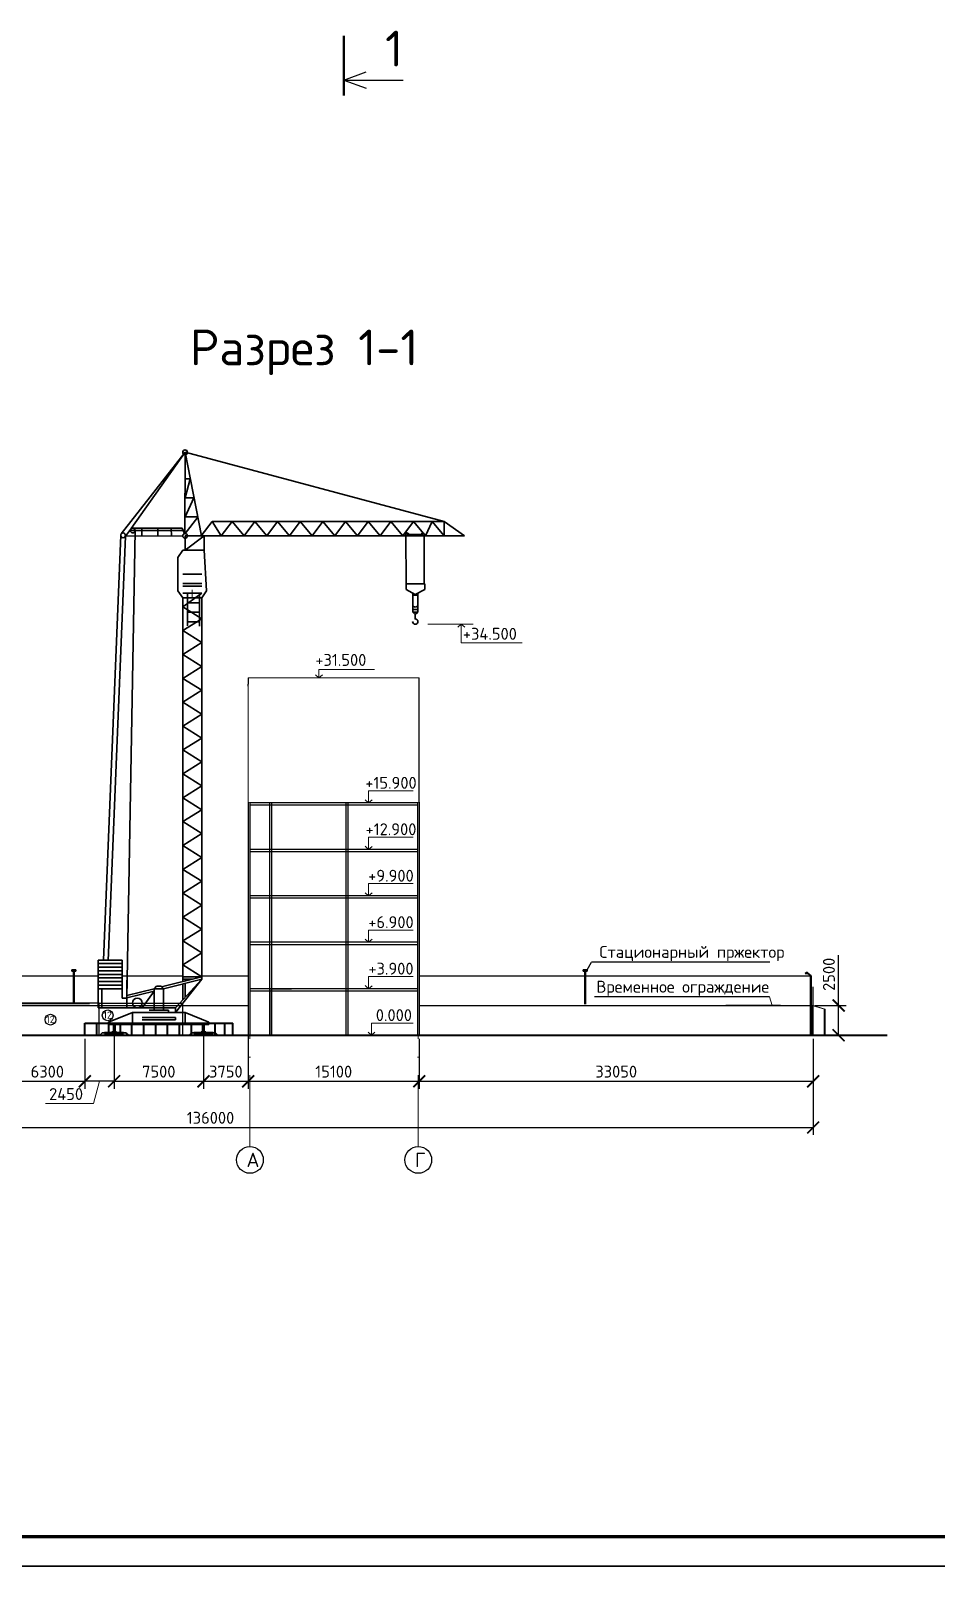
# Model space of a CAD drawing. Header units: millimetres. Extents: x -782 to 10910, y 3841 to 13237.
# Drawn here: x 2999.7 to 3151.7, y 12294 to 12551.8 of the extents above; entities that cross this region are included whole.
import ezdxf

# ---------------------------------------------------------------- set-up
doc = ezdxf.new("R2010")
doc.units = ezdxf.units.MM
doc.linetypes.add('ACAD_ISO10W100', pattern=[18, 12, -3, 0, -3])
doc.layers.add('1', color=7, linetype='Continuous')
doc.layers.add('Оbводка', color=1, linetype='Continuous', lineweight=90)
doc.layers.add('Узлы', color=4, linetype='Continuous', lineweight=30)
doc.styles.add('2.5', font='isocpeur.ttf', dxfattribs={"height": 2})
doc.styles.add('Isocpeur', font='isocpeur.ttf')
doc.dimstyles.new('М500 стройгенп', dxfattribs={"dimtxt": 2, "dimasz": 2, "dimexe": 1.25, "dimexo": 0.625, "dimtad": 1, "dimlfac": 500, "dimtxsty": '2.5', "dimblk": 'ARCHTICK', "dimcen": 2.5, "dimadec": 0, "dimazin": 0, "dimtfac": 1, "dimtmove": 0, "dimatfit": 3, "dimfxl": 1, "dimarcsym": 0})

# ---------------------------------------------------------------- blocks, each defined once
blk = doc.blocks.new('_ArchTick')
at = {"color": 0, "linetype": 'ByBlock', "const_width": 0.15}
blk.add_lwpolyline([(-0.5, -0.5), (0.5, 0.5)], dxfattribs=at)
blk = doc.blocks.new('*D933')
at = {"color": 0, "lineweight": -2, "transparency": 16777216}
for p, q in [((2996.2, 12382.53), (2996.2, 12374.17)), ((3008.8, 12382.53), (3008.8, 12374.17)), ((2996.2, 12375.42), (3008.8, 12375.42))]:
    blk.add_line(p, q, dxfattribs=at)
at = {"layer": 'Defpoints', "color": 0, "lineweight": -3, "transparency": 16777216}
for p in [(2996.2, 12383.15), (3008.8, 12383.15), (3008.8, 12375.42)]:
    blk.add_point(p, dxfattribs=at)
at = {"color": 0, "lineweight": -2, "transparency": 16777216, "xscale": 2, "yscale": 2, "zscale": 2, "rotation": 180}
blk.add_blockref('_ArchTick', (2996.2, 12375.42), dxfattribs=at)
at = {"color": 0, "lineweight": -2, "transparency": 16777216, "xscale": 2, "yscale": 2, "zscale": 2}
blk.add_blockref('_ArchTick', (3008.8, 12375.42), dxfattribs=at)
at = {"color": 0, "lineweight": 20, "transparency": 16777216, "insert": (3002.5, 12377.04), "char_height": 2, "attachment_point": 5, "style": '2.5'}
blk.add_mtext('6300', dxfattribs=at)
blk = doc.blocks.new('*D934')
at = {"color": 0, "lineweight": -2, "transparency": 16777216}
for p, q in [((3008.8, 12382.53), (3008.8, 12374.17)), ((3013.7, 12383.09), (3013.7, 12374.17)), ((3013.7, 12375.42), (3008.8, 12375.42))]:
    blk.add_line(p, q, dxfattribs=at)
at = {"layer": 'Defpoints', "color": 0, "lineweight": -3, "transparency": 16777216}
for p in [(3008.8, 12383.15), (3013.7, 12383.71), (3008.8, 12375.42)]:
    blk.add_point(p, dxfattribs=at)
at = {"color": 0, "lineweight": -2, "transparency": 16777216, "xscale": 2, "yscale": 2, "zscale": 2, "rotation": 180}
blk.add_blockref('_ArchTick', (3008.8, 12375.42), dxfattribs=at)
at = {"color": 0, "lineweight": -2, "transparency": 16777216, "xscale": 2, "yscale": 2, "zscale": 2}
blk.add_blockref('_ArchTick', (3013.7, 12375.42), dxfattribs=at)
at = {"color": 0, "lineweight": 20, "transparency": 16777216, "insert": (3005.65, 12373.28), "char_height": 2, "attachment_point": 5, "style": '2.5'}
blk.add_mtext('2450', dxfattribs=at)
blk = doc.blocks.new('*D935')
at = {"color": 0, "lineweight": -2, "transparency": 16777216}
for p, q in [((3013.7, 12383.09), (3013.7, 12374.17)), ((3028.7, 12383.09), (3028.7, 12374.17)), ((3013.7, 12375.42), (3028.7, 12375.42))]:
    blk.add_line(p, q, dxfattribs=at)
at = {"layer": 'Defpoints', "color": 0, "lineweight": -3, "transparency": 16777216}
for p in [(3013.7, 12383.71), (3028.7, 12383.71), (3028.7, 12375.42)]:
    blk.add_point(p, dxfattribs=at)
at = {"color": 0, "lineweight": -2, "transparency": 16777216, "xscale": 2, "yscale": 2, "zscale": 2, "rotation": 180}
blk.add_blockref('_ArchTick', (3013.7, 12375.42), dxfattribs=at)
at = {"color": 0, "lineweight": -2, "transparency": 16777216, "xscale": 2, "yscale": 2, "zscale": 2}
blk.add_blockref('_ArchTick', (3028.7, 12375.42), dxfattribs=at)
at = {"color": 0, "lineweight": 20, "transparency": 16777216, "insert": (3021.2, 12377.04), "char_height": 2, "attachment_point": 5, "style": '2.5'}
blk.add_mtext('7500', dxfattribs=at)
blk = doc.blocks.new('*D889')
at = {"color": 0, "lineweight": -2, "transparency": 16777216}
for p, q in [((3028.7, 12383.09), (3028.7, 12374.17)), ((3036.2, 12383.09), (3036.2, 12374.17)), ((3028.7, 12375.42), (3036.2, 12375.42))]:
    blk.add_line(p, q, dxfattribs=at)
at = {"layer": 'Defpoints', "color": 0, "lineweight": -3, "transparency": 16777216}
for p in [(3028.7, 12383.71), (3036.2, 12383.71), (3036.2, 12375.42)]:
    blk.add_point(p, dxfattribs=at)
at = {"color": 0, "lineweight": -2, "transparency": 16777216, "xscale": 2, "yscale": 2, "zscale": 2, "rotation": 180}
blk.add_blockref('_ArchTick', (3028.7, 12375.42), dxfattribs=at)
at = {"color": 0, "lineweight": -2, "transparency": 16777216, "xscale": 2, "yscale": 2, "zscale": 2}
blk.add_blockref('_ArchTick', (3036.2, 12375.42), dxfattribs=at)
at = {"color": 0, "lineweight": 20, "transparency": 16777216, "insert": (3032.45, 12377.04), "char_height": 2, "attachment_point": 5, "style": '2.5'}
blk.add_mtext('3750', dxfattribs=at)
blk = doc.blocks.new('*D890')
at = {"color": 0, "lineweight": -2, "transparency": 16777216}
for p, q in [((3036.2, 12382.53), (3036.2, 12374.17)), ((3064.9, 12382.53), (3064.9, 12374.17)), ((3036.2, 12375.42), (3064.9, 12375.42))]:
    blk.add_line(p, q, dxfattribs=at)
at = {"layer": 'Defpoints', "color": 0, "lineweight": -3, "transparency": 16777216}
for p in [(3036.2, 12383.15), (3064.9, 12383.15), (3064.9, 12375.42)]:
    blk.add_point(p, dxfattribs=at)
at = {"color": 0, "lineweight": -2, "transparency": 16777216, "xscale": 2, "yscale": 2, "zscale": 2, "rotation": 180}
blk.add_blockref('_ArchTick', (3036.2, 12375.42), dxfattribs=at)
at = {"color": 0, "lineweight": -2, "transparency": 16777216, "xscale": 2, "yscale": 2, "zscale": 2}
blk.add_blockref('_ArchTick', (3064.9, 12375.42), dxfattribs=at)
at = {"color": 0, "lineweight": 20, "transparency": 16777216, "insert": (3050.55, 12377.04), "char_height": 2, "attachment_point": 5, "style": '2.5'}
blk.add_mtext('15100', dxfattribs=at)
blk = doc.blocks.new('*D891')
at = {"color": 0, "lineweight": -2, "transparency": 16777216}
for p, q in [((2937.48, 12382.53), (2937.48, 12366.42)), ((3131, 12382.53), (3131, 12366.42)), ((2937.48, 12367.67), (3131, 12367.67))]:
    blk.add_line(p, q, dxfattribs=at)
at = {"layer": 'Defpoints', "color": 0, "lineweight": -3, "transparency": 16777216}
for p in [(2937.48, 12383.15), (3131, 12383.15), (3131, 12367.67)]:
    blk.add_point(p, dxfattribs=at)
at = {"color": 0, "lineweight": -2, "transparency": 16777216, "xscale": 2, "yscale": 2, "zscale": 2, "rotation": 180}
blk.add_blockref('_ArchTick', (2937.48, 12367.67), dxfattribs=at)
at = {"color": 0, "lineweight": -2, "transparency": 16777216, "xscale": 2, "yscale": 2, "zscale": 2}
blk.add_blockref('_ArchTick', (3131, 12367.67), dxfattribs=at)
at = {"color": 0, "lineweight": 20, "transparency": 16777216, "insert": (3029.88, 12369.29), "char_height": 2, "attachment_point": 5, "style": '2.5'}
blk.add_mtext('136000', dxfattribs=at)
blk = doc.blocks.new('*D937')
at = {"color": 0, "lineweight": -2, "transparency": 16777216}
for p, q in [((3135.27, 12388.15), (3135.27, 12396.6)), ((3131.28, 12388.15), (3136.52, 12388.15)), ((3135.27, 12383.15), (3135.27, 12388.15)), ((3131.28, 12383.15), (3136.52, 12383.15))]:
    blk.add_line(p, q, dxfattribs=at)
at = {"layer": 'Defpoints', "color": 0, "lineweight": -3, "transparency": 16777216}
for p in [(3130.65, 12388.15), (3130.65, 12383.15), (3135.27, 12383.15)]:
    blk.add_point(p, dxfattribs=at)
at = {"color": 0, "lineweight": -2, "transparency": 16777216, "xscale": 2, "yscale": 2, "zscale": 2}
for p, rotation in [((3135.27, 12388.15), 90), ((3135.27, 12383.15), 270)]:
    blk.add_blockref('_ArchTick', p, dxfattribs=dict(at, rotation=rotation))
at = {"color": 0, "lineweight": 20, "transparency": 16777216, "insert": (3133.64, 12393.38), "char_height": 2, "attachment_point": 5, "rotation": 90, "style": '2.5'}
blk.add_mtext('2500', dxfattribs=at)
blk = doc.blocks.new('*D864')
at = {"color": 0, "lineweight": -2, "transparency": 16777216}
for p, q in [((3064.9, 12382.53), (3064.9, 12374.17)), ((3131, 12382.53), (3131, 12374.17)), ((3064.9, 12375.42), (3131, 12375.42))]:
    blk.add_line(p, q, dxfattribs=at)
at = {"layer": 'Defpoints', "color": 0, "lineweight": -3, "transparency": 16777216}
for p in [(3064.9, 12383.15), (3131, 12383.15), (3131, 12375.42)]:
    blk.add_point(p, dxfattribs=at)
at = {"color": 0, "lineweight": -2, "transparency": 16777216, "xscale": 2, "yscale": 2, "zscale": 2, "rotation": 180}
blk.add_blockref('_ArchTick', (3064.9, 12375.42), dxfattribs=at)
at = {"color": 0, "lineweight": -2, "transparency": 16777216, "xscale": 2, "yscale": 2, "zscale": 2}
blk.add_blockref('_ArchTick', (3131, 12375.42), dxfattribs=at)
at = {"color": 0, "lineweight": 20, "transparency": 16777216, "insert": (3097.95, 12377.04), "char_height": 2, "attachment_point": 5, "style": '2.5'}
blk.add_mtext('33050', dxfattribs=at)

msp = doc.modelspace()

# ---------------------------------------------------------------- linework, layer by layer
at = {"lineweight": 50}
msp.add_line((3052.230822, 12540.907627), (3052.230822, 12550.907627), dxfattribs=at)
for p, q in [((3052.230822, 12543.502972), (3055.989593, 12544.871053)), ((3052.230822, 12543.502972), (3062.230822, 12543.502972)), ((3052.230822, 12543.502972), (3055.989593, 12542.134892)), ((2834.54742, 12293.999703), (3674.54742, 12293.999703))]:
    msp.add_line(p, q)
at = {"lineweight": 35}
for p, q in [((3014.890878, 12467.300649), (3025.61166, 12481.008326)), ((3016.592656, 12468.231943), (3025.61166, 12481.008326)), ((3025.61166, 12481.008326), (3025.549451, 12467.378689)), ((3025.61166, 12481.008326), (3069.064386, 12469.387191)), ((3028.356014, 12466.982818), (3025.61166, 12481.008326)), ((3028.356014, 12466.982818), (3025.61166, 12481.008326)), ((3025.591334, 12476.554928), (3026.483848, 12476.550854)), ((3026.483848, 12476.550854), (3025.61166, 12473.349972)), ((3025.57679, 12473.368497), (3027.107903, 12473.361509)), ((3027.107903, 12473.361509), (3025.61166, 12470.155815)), ((3025.508258, 12470.155017), (3027.731959, 12470.172163)), ((3027.731959, 12470.151615), (3025.61166, 12467.383547)), ((3030.136666, 12469.387191), (3028.333386, 12466.982818)), ((3038.606299, 12469.387191), (3030.136666, 12469.387191)), ((3030.136666, 12469.387191), (3031.695416, 12466.982818)), ((3033.498695, 12469.387191), (3031.695416, 12466.982818)), ((3033.498695, 12469.387191), (3035.502339, 12466.982818)), ((3037.305619, 12469.387191), (3035.502339, 12466.982818)), ((3037.305619, 12469.387191), (3039.309263, 12466.982818)), ((3038.606299, 12469.387191), (3069.064386, 12469.387191)), ((3038.606299, 12469.387191), (3069.064386, 12469.387191)), ((3041.112543, 12469.387191), (3039.309263, 12466.982818)), ((3041.112543, 12469.387191), (3043.116187, 12466.982818)), ((3044.919466, 12469.387191), (3043.116187, 12466.982818)), ((3044.919466, 12469.387191), (3046.92311, 12466.982818)), ((3048.72639, 12469.387191), (3046.92311, 12466.982818)), ((3048.72639, 12469.387191), (3050.730034, 12466.982818)), ((3052.533313, 12469.387191), (3050.730034, 12466.982818)), ((3052.533313, 12469.387191), (3054.536957, 12466.982818)), ((3056.340237, 12469.387191), (3054.536957, 12466.982818)), ((3056.340237, 12469.387191), (3058.343881, 12466.982818)), ((3060.147161, 12469.387191), (3058.343881, 12466.982818)), ((3060.147161, 12469.387191), (3062.150805, 12466.982818)), ((3063.954084, 12469.387191), (3062.150805, 12466.982818)), ((3063.954084, 12469.387191), (3065.957728, 12466.982818)), ((3067.061273, 12469.387191), (3065.957728, 12466.982818)), ((3067.061273, 12469.387191), (3069.064386, 12466.982818)), ((3072.500264, 12466.982818), (3069.064386, 12469.387191)), ((3069.064386, 12466.982818), (3069.064386, 12469.387191)), ((3011.900403, 12395.772888), (3014.816289, 12467.083708)), ((3012.706688, 12395.632545), (3015.596785, 12466.922145)), ((3015.596785, 12466.922145), (3025.210931, 12466.982818)), ((3015.622077, 12466.944163), (3016.6212, 12468.272379)), ((3015.850784, 12389.361227), (3017.227948, 12467.864621)), ((3025.300075, 12467.87165), (3016.340886, 12467.87165)), ((3025.103377, 12468.272379), (3016.6212, 12468.272379)), ((3018.37339, 12466.955254), (3018.35687, 12468.210853)), ((3021.036036, 12466.966839), (3021.019516, 12468.222438)), ((3023.31842, 12466.975189), (3023.3019, 12468.230788)), ((3025.542603, 12467.377552), (3025.103377, 12468.272379)), ((3025.61166, 12464.578445), (3028.81749, 12466.982818)), ((3025.61166, 12464.578445), (3025.61166, 12466.982818)), ((3025.61166, 12466.982818), (3027.615304, 12466.982818)), ((3027.615304, 12466.982818), (3038.606299, 12466.982818)), ((3028.81749, 12466.982818), (3028.81749, 12464.578445)), ((3038.606299, 12466.982818), (3072.500264, 12466.982818)), ((3038.606299, 12466.982818), (3072.500264, 12466.982818)), ((3024.409473, 12463.376259), (3025.210931, 12464.578445)), ((3025.210931, 12464.578445), (3028.416761, 12464.578445)), ((3025.210931, 12464.578445), (3027.214575, 12464.578445)), ((3028.81749, 12464.578445), (3027.214575, 12464.578445)), ((3028.81749, 12464.578445), (3029.218219, 12457.766055)), ((3024.409473, 12457.766055), (3024.409473, 12463.376259)), ((3028.416761, 12460.571157), (3025.210931, 12460.571157)), ((3028.416761, 12458.968242), (3025.210931, 12458.968242)), ((3025.210931, 12456.563869), (3024.409473, 12457.766055)), ((3028.416761, 12458.567513), (3025.210931, 12458.567513)), ((3028.416761, 12457.365327), (3025.210931, 12457.365327)), ((3025.210931, 12455.080751), (3028.416761, 12457.365327)), ((3025.210931, 12392.166329), (3025.210931, 12456.563869)), ((3028.416761, 12456.563869), (3025.210931, 12456.563869)), ((3026.012388, 12451.8694), (3026.012388, 12457.365327)), ((3028.016033, 12457.365327), (3028.016033, 12451.805215)), ((3029.218219, 12457.766055), (3028.416761, 12456.563869)), ((3028.416761, 12456.563869), (3028.416761, 12392.567057)), ((3063.837281, 12457.370779), (3063.837281, 12457.007069)), ((3063.837281, 12457.007069), (3063.837281, 12454.201967)), ((3063.837281, 12457.007069), (3064.638739, 12457.007069)), ((3064.638739, 12457.007069), (3064.638739, 12457.363052)), ((3064.638739, 12454.201967), (3064.638739, 12457.007069)), ((3028.416761, 12453.077107), (3025.210931, 12455.080751)), ((3026.012388, 12455.762411), (3028.016033, 12455.762411)), ((3026.012388, 12454.159496), (3028.016033, 12454.159496)), ((3063.837281, 12455.203789), (3064.23801, 12455.003425)), ((3064.638739, 12454.602696), (3063.837281, 12454.602696)), ((3064.23801, 12453.801239), (3063.837281, 12454.201967)), ((3063.837281, 12454.201967), (3064.638739, 12454.201967)), ((3064.23801, 12455.003425), (3064.638739, 12455.203789)), ((3064.23801, 12453.801239), (3064.638739, 12454.201967)), ((3025.210931, 12451.073463), (3028.416761, 12453.077107)), ((3026.012388, 12452.556581), (3028.016033, 12452.556581)), ((3064.23801, 12452.999781), (3064.23801, 12453.801239)), ((3028.416761, 12449.069819), (3025.210931, 12451.073463)), ((3025.210931, 12447.066175), (3028.416761, 12449.069819)), ((3028.416761, 12445.062531), (3025.210931, 12447.066175)), ((3025.210931, 12443.058886), (3028.416761, 12445.062531)), ((3028.416761, 12441.055242), (3025.210931, 12443.058886)), ((3025.210931, 12439.051598), (3028.416761, 12441.055242)), ((3028.416761, 12437.047954), (3025.210931, 12439.051598)), ((3025.210931, 12435.04431), (3028.416761, 12437.047954)), ((3028.416761, 12433.040666), (3025.210931, 12435.04431)), ((3025.210931, 12431.037022), (3028.416761, 12433.040666)), ((3028.416761, 12429.033378), (3025.210931, 12431.037022)), ((3025.210931, 12427.029734), (3028.416761, 12429.033378)), ((3028.416761, 12425.02609), (3025.210931, 12427.029734)), ((3025.210931, 12423.022446), (3028.416761, 12425.02609)), ((3028.416761, 12421.018802), (3025.210931, 12423.022446)), ((3025.210931, 12419.015158), (3028.416761, 12421.018802)), ((3028.416761, 12417.011514), (3025.210931, 12419.015158)), ((3025.210931, 12415.00787), (3028.416761, 12417.011514)), ((3028.416761, 12413.004226), (3025.210931, 12415.00787)), ((3025.210931, 12411.000582), (3028.416761, 12413.004226)), ((3028.416761, 12408.996938), (3025.210931, 12411.000582)), ((3025.210931, 12406.993294), (3028.416761, 12408.996938)), ((3028.416761, 12404.98965), (3025.210931, 12406.993294)), ((3025.210931, 12402.986006), (3028.416761, 12404.98965)), ((3028.416761, 12400.982362), (3025.210931, 12402.986006)), ((3025.210931, 12398.978718), (3028.416761, 12400.982362)), ((3028.416761, 12396.975074), (3025.210931, 12398.978718)), ((3011.042038, 12395.772888), (3011.042038, 12387.758312)), ((3015.049326, 12395.772888), (3011.042038, 12395.772888)), ((3015.049326, 12395.171795), (3011.042038, 12395.171795)), ((3015.049326, 12394.570701), (3011.042038, 12394.570701)), ((3015.049326, 12389.361227), (3015.049326, 12395.772888)), ((3025.210931, 12394.97143), (3028.416761, 12396.975074)), ((3028.416761, 12392.967786), (3025.210931, 12394.97143)), ((3006.628488, 12393.88078), (3006.628488, 12394.109663)), ((3006.628488, 12394.109663), (3007.278487, 12394.108692)), ((3006.878487, 12393.881751), (3006.628488, 12393.881265)), ((3007.072667, 12393.151024), (3006.822667, 12393.151024)), ((3007.072667, 12393.151024), (3006.822667, 12393.151024)), ((3007.278487, 12393.881153), (3006.878487, 12393.881751)), ((3006.878487, 12393.881751), (3006.879906, 12393.151024)), ((3007.028487, 12393.151024), (3007.028487, 12393.881751)), ((3007.278487, 12393.879809), (3007.278487, 12394.108692)), ((3015.049326, 12393.969608), (3011.042038, 12393.969608)), ((3015.049326, 12393.368515), (3011.042038, 12393.368515)), ((3015.049326, 12392.767422), (3011.042038, 12392.767422)), ((3015.049326, 12392.166329), (3011.042038, 12392.166329)), ((3015.850784, 12387.758312), (3015.850784, 12392.39883)), ((3028.416761, 12392.967786), (3021.684517, 12391.284725)), ((3022.0051, 12390.964142), (3028.416761, 12392.567057)), ((3028.416761, 12392.567057), (3024.008744, 12386.956854)), ((3024.008744, 12387.758312), (3028.416761, 12392.567057)), ((3028.416761, 12392.967786), (3025.210931, 12392.967786)), ((3026.813846, 12392.567057), (3025.210931, 12392.567057)), ((3025.61166, 12392.567057), (3025.61166, 12392.266511)), ((3092.411653, 12393.88078), (3092.411653, 12394.109663)), ((3092.411653, 12394.109663), (3093.061652, 12394.108692)), ((3092.661652, 12393.881751), (3092.411653, 12393.881265)), ((3093.061652, 12393.881153), (3092.661652, 12393.881751)), ((3092.661652, 12393.881751), (3092.66307, 12393.151024)), ((3092.811652, 12393.151024), (3092.811652, 12393.881751)), ((3093.061652, 12393.879809), (3093.061652, 12394.108692)), ((3015.049326, 12391.565235), (3011.042038, 12391.565235)), ((3015.049326, 12390.964142), (3011.042038, 12390.964142)), ((3011.643131, 12390.964142), (3011.643131, 12387.758312)), ((3015.850784, 12389.361227), (3015.049326, 12389.361227)), ((3020.402185, 12390.964142), (3015.850784, 12389.826292)), ((3015.850784, 12389.425563), (3020.402185, 12390.563413)), ((3015.850784, 12387.758312), (3015.850784, 12389.361227)), ((3020.402185, 12390.563413), (3018.398541, 12387.758312)), ((3020.402185, 12390.964142), (3020.802914, 12391.364871)), ((3022.0051, 12390.964142), (3020.402185, 12390.964142)), ((3020.402185, 12387.357583), (3020.402185, 12390.964142)), ((3020.802914, 12391.364871), (3021.604372, 12391.364871)), ((3021.604372, 12391.364871), (3022.0051, 12390.964142)), ((3022.0051, 12390.964142), (3021.604372, 12391.364871)), ((3022.0051, 12390.964142), (3022.0051, 12387.357583)), ((3022.0051, 12387.357583), (3022.0051, 12390.964142)), ((3025.210931, 12389.069788), (3025.210931, 12391.7656)), ((3025.61166, 12391.865782), (3025.61166, 12389.561591)), ((3024.008744, 12387.758312), (3011.042038, 12387.758312)), ((3012.788338, 12385.353939), (3016.795626, 12386.956854)), ((3016.795626, 12386.956854), (3025.61166, 12386.956854)), ((3016.795626, 12386.956854), (3016.795626, 12384.95321)), ((3019.600728, 12387.357583), (3022.806558, 12387.357583)), ((3022.806558, 12387.357583), (3022.806558, 12386.956854)), ((3022.806558, 12386.956854), (3022.806558, 12387.357583)), ((3024.008744, 12386.956854), (3024.008744, 12387.758312)), ((3029.618948, 12385.353939), (3025.61166, 12386.956854)), ((3025.61166, 12386.956854), (3025.61166, 12384.95321)), ((3012.788338, 12384.95321), (3012.788338, 12385.353939)), ((3012.788338, 12384.95321), (3029.618948, 12384.95321)), ((3013.589796, 12383.951388), (3013.589796, 12384.95321)), ((3013.589796, 12383.951388), (3013.589796, 12384.95321)), ((3013.871565, 12383.846228), (3013.871565, 12384.95321)), ((3021.203643, 12386.155397), (3018.398541, 12386.155397)), ((3018.398541, 12385.754668), (3021.203643, 12385.754668)), ((3021.203643, 12386.155397), (3024.008744, 12386.155397)), ((3024.008744, 12385.754668), (3021.203643, 12385.754668)), ((3024.008744, 12386.155397), (3024.008744, 12385.754668)), ((3028.535721, 12383.846228), (3028.535721, 12384.95321)), ((3028.81749, 12383.951388), (3028.81749, 12384.95321)), ((3029.618948, 12384.95321), (3029.618948, 12385.353939)), ((3011.700264, 12383.551024), (3011.300264, 12383.151024)), ((3012.100264, 12383.551024), (3011.700264, 12383.551024)), ((3011.700264, 12383.551024), (3012.100264, 12383.551024)), ((3012.100264, 12383.631024), (3012.100264, 12383.551024)), ((3012.100264, 12383.551024), (3012.100264, 12383.631024)), ((3012.100264, 12383.631024), (3015.300264, 12383.631024)), ((3012.100264, 12383.551024), (3012.100264, 12383.471024)), ((3012.100264, 12383.471024), (3015.300264, 12383.471024)), ((3013.300264, 12383.631024), (3013.300264, 12383.711024)), ((3013.300264, 12383.711024), (3014.100264, 12383.711024)), ((3013.700264, 12383.631024), (3013.300264, 12383.631024)), ((3013.300264, 12383.631024), (3013.300264, 12383.631024)), ((3013.589796, 12383.951388), (3013.821705, 12383.951388)), ((3013.807449, 12383.934314), (3013.593079, 12383.934314)), ((3013.593079, 12383.934314), (3013.593079, 12383.751024)), ((3013.807449, 12383.751024), (3013.593079, 12383.751024)), ((3013.807449, 12383.751024), (3013.593079, 12383.751024)), ((3013.700264, 12383.751024), (3013.660264, 12383.751024)), ((3013.700264, 12383.711024), (3013.700264, 12383.751024)), ((3013.700264, 12383.751024), (3013.740264, 12383.751024)), ((3013.807449, 12383.934314), (3013.807449, 12383.751024)), ((3013.821705, 12383.951388), (3013.821705, 12383.846228)), ((3013.821705, 12383.846228), (3013.871565, 12383.846228)), ((3014.100264, 12383.711024), (3014.100264, 12383.631024)), ((3015.300264, 12383.471024), (3015.300264, 12383.631024)), ((3015.700264, 12383.551024), (3015.300264, 12383.551024)), ((3015.700264, 12383.551024), (3016.100264, 12383.151024)), ((3026.700264, 12383.551024), (3026.300264, 12383.151024)), ((3026.300264, 12383.151024), (3031.100264, 12383.151024)), ((3027.100264, 12383.551024), (3026.700264, 12383.551024)), ((3026.700264, 12383.551024), (3027.100264, 12383.551024)), ((3027.100264, 12383.631024), (3027.100264, 12383.551024)), ((3027.100264, 12383.551024), (3027.100264, 12383.631024)), ((3027.100264, 12383.631024), (3030.300264, 12383.631024)), ((3027.100264, 12383.551024), (3027.100264, 12383.471024)), ((3027.100264, 12383.471024), (3030.300264, 12383.471024)), ((3028.300264, 12383.631024), (3028.300264, 12383.711024)), ((3028.300264, 12383.711024), (3029.100264, 12383.711024)), ((3028.700264, 12383.631024), (3028.300264, 12383.631024)), ((3028.300264, 12383.631024), (3028.300264, 12383.631024)), ((3028.585581, 12383.846228), (3028.535721, 12383.846228)), ((3028.81749, 12383.951388), (3028.585581, 12383.951388)), ((3028.585581, 12383.951388), (3028.585581, 12383.846228)), ((3028.599837, 12383.934314), (3028.599837, 12383.751024)), ((3028.599837, 12383.934314), (3028.814207, 12383.934314)), ((3028.814207, 12383.751024), (3028.599837, 12383.751024)), ((3028.814207, 12383.751024), (3028.599837, 12383.751024)), ((3028.700264, 12383.751024), (3028.660264, 12383.751024)), ((3028.700264, 12383.711024), (3028.700264, 12383.751024)), ((3028.700264, 12383.751024), (3028.740264, 12383.751024)), ((3028.814207, 12383.934314), (3028.814207, 12383.751024)), ((3029.100264, 12383.711024), (3029.100264, 12383.631024)), ((3030.300264, 12383.471024), (3030.300264, 12383.631024)), ((3030.700264, 12383.551024), (3030.300264, 12383.551024)), ((3030.700264, 12383.551024), (3031.100264, 12383.151024))]:
    msp.add_line(p, q, dxfattribs=at)
at = {"color": 7, "lineweight": 35}
for p, q in [((3065.713351, 12466.991594), (3062.547618, 12466.991594)), ((3062.659616, 12467.193456), (3062.704859, 12458.915169)), ((3065.713351, 12458.915169), (3065.713351, 12467.232962)), ((3062.704857, 12458.915539), (3065.836545, 12458.915169)), ((3062.704859, 12458.915169), (3062.704859, 12457.966286)), ((3062.704859, 12457.966286), (3064.236853, 12457.160656)), ((3065.836545, 12457.966286), (3064.236853, 12457.160656)), ((3065.836545, 12458.915169), (3065.836545, 12457.966286))]:
    msp.add_line(p, q, dxfattribs=at)
at = {"lineweight": 20}
for p, q in [((3026.813846, 12456.563869), (3026.813846, 12457.943822)), ((3066.362737, 12452.151024), (3073.963093, 12452.151024)), ((3071.954594, 12452.163335), (3071.385211, 12451.638349)), ((3071.941241, 12452.163159), (3071.941241, 12449.017824)), ((3071.941241, 12452.163159), (3072.524254, 12451.653352)), ((3082.151502, 12449.017824), (3071.941241, 12449.017824)), ((3048.075703, 12443.151024), (3047.50632, 12443.67601)), ((3048.06235, 12443.1512), (3048.06235, 12444.562462)), ((3048.06235, 12443.1512), (3048.06235, 12444.562462)), ((3057.386796, 12444.562462), (3048.06235, 12444.562462)), ((3048.06235, 12443.1512), (3048.645363, 12443.661007)), ((3036.200264, 12422.291024), (3036.200264, 12443.151024)), ((3036.200264, 12443.151024), (3064.900264, 12443.151024)), ((3056.406352, 12422.150848), (3056.406352, 12424.20143)), ((3056.406352, 12422.150848), (3056.406352, 12424.20143)), ((3063.874484, 12424.20143), (3056.406352, 12424.20143)), ((3064.900264, 12422.291024), (3036.200264, 12422.151024)), ((3056.406352, 12422.150848), (3055.836969, 12422.675834)), ((3056.392999, 12422.151024), (3056.976012, 12422.660831)), ((3056.406352, 12414.350848), (3056.406352, 12416.40143)), ((3056.406352, 12414.350848), (3056.406352, 12416.40143)), ((3063.874484, 12416.40143), (3056.406352, 12416.40143)), ((3056.406352, 12414.350848), (3055.836969, 12414.875834)), ((3056.392999, 12414.351024), (3056.976012, 12414.860831)), ((3056.406352, 12406.550848), (3056.406352, 12408.60143)), ((3056.406352, 12406.550848), (3056.406352, 12408.60143)), ((3063.874484, 12408.60143), (3056.406352, 12408.60143)), ((3056.406352, 12406.550848), (3055.836969, 12407.075834)), ((3056.392999, 12406.551024), (3056.976012, 12407.060831)), ((3056.406352, 12398.750848), (3056.406352, 12400.80143)), ((3056.406352, 12398.750848), (3056.406352, 12400.80143)), ((3063.874484, 12400.80143), (3056.406352, 12400.80143)), ((3056.406352, 12398.750848), (3055.836969, 12399.275834)), ((3056.392999, 12398.751024), (3056.976012, 12399.260831)), ((3056.406352, 12390.950848), (3056.406352, 12393.00143)), ((3056.406352, 12390.950848), (3056.406352, 12393.00143)), ((3063.874484, 12393.00143), (3056.406352, 12393.00143)), ((3056.406352, 12390.950848), (3055.836969, 12391.475834)), ((3056.392999, 12390.951024), (3056.976012, 12391.460831)), ((3123.670876, 12389.592753), (3124.134078, 12388.151024)), ((3131.000264, 12388.151024), (3130.900264, 12388.151024)), ((3133.000264, 12387.551024), (3131.000264, 12388.151024)), ((3131.000264, 12388.151024), (3131.000264, 12388.101024)), ((3132.900264, 12387.531024), (3131.000264, 12388.101024)), ((3056.897078, 12383.151024), (3056.897078, 12385.201606)), ((3056.897078, 12383.151024), (3056.897078, 12385.201606)), ((3063.871463, 12385.201606), (3056.897078, 12385.201606)), ((3056.897078, 12383.151024), (3056.327694, 12383.67601)), ((3056.883725, 12383.1512), (3057.466738, 12383.661007)), ((3131.000264, 12383.151024), (3133.000264, 12383.151024)), ((3133.000264, 12383.151024), (3132.900264, 12383.151024)), ((3011.250264, 12375.418247), (3010.245455, 12371.668247)), ((3010.245455, 12371.668247), (3002.204732, 12371.668247))]:
    msp.add_line(p, q, dxfattribs=at)
at = {"lineweight": 25}
for p, q in [((3036.200264, 12443.151024), (3036.200264, 12442.111024)), ((3036.200264, 12441.751024), (3036.200264, 12442.111024)), ((3064.600264, 12422.151024), (3036.500264, 12422.151024)), ((3036.500264, 12421.811024), (3064.600264, 12421.811024)), ((3064.600264, 12414.351024), (3036.500264, 12414.351024)), ((3036.500264, 12414.011024), (3064.600264, 12414.011024)), ((3064.600264, 12406.551024), (3036.500264, 12406.551024)), ((3036.500264, 12406.211024), (3064.600264, 12406.211024)), ((3064.600264, 12398.751024), (3036.500264, 12398.751024)), ((3036.500264, 12398.411024), (3064.600264, 12398.411024)), ((3123.738382, 12395.40416), (3093.809872, 12395.40416)), ((2964.516958, 12393.151024), (3011.042038, 12393.151024)), ((3015.049326, 12393.151024), (3025.210931, 12393.151024)), ((3028.416761, 12393.151024), (3036.200264, 12393.151024)), ((3064.900264, 12393.151024), (3130.550307, 12393.151024)), ((3064.600264, 12390.951024), (3036.500264, 12390.951024)), ((3036.500264, 12390.611024), (3064.600264, 12390.611024)), ((3123.670876, 12389.592753), (3094.291451, 12389.592753)), ((3125.52119, 12388.151024), (3116.32119, 12388.151024)), ((3130.900264, 12388.151024), (3130.900264, 12383.151024)), ((3131.000264, 12383.151024), (3131.000264, 12388.151024)), ((3132.900264, 12383.151024), (3132.900264, 12387.581024)), ((3133.000264, 12383.151024), (3133.000264, 12387.551024)), ((3674.547567, 12293.999886), (2833.547567, 12293.999886))]:
    msp.add_line(p, q, dxfattribs=at)
at = {"lineweight": -3}
for p, q in [((3064.900264, 12422.291024), (3064.900264, 12443.151024)), ((3036.200264, 12422.291024), (3036.200264, 12383.151024)), ((3036.500264, 12422.291024), (3036.500264, 12383.151024)), ((3039.800264, 12422.291024), (3039.800264, 12383.151024)), ((3040.100264, 12422.291024), (3040.100264, 12383.151024)), ((3052.600264, 12422.291024), (3052.600264, 12383.151024)), ((3052.900264, 12422.291024), (3052.900264, 12383.151024)), ((3064.600264, 12422.291024), (3064.600264, 12383.151024)), ((3064.900264, 12422.291024), (3064.900264, 12383.151024)), ((3093.061652, 12394.108692), (3093.809872, 12395.40416)), ((3040.100264, 12383.151024), (3040.100264, 12390.951024)), ((3040.100264, 12390.951024), (3043.47204, 12390.951024)), ((3131.000264, 12383.151024), (3131.000264, 12391.272908)), ((2962.200264, 12388.151024), (3036.200264, 12388.151024)), ((3011.200264, 12388.551024), (3009.569512, 12388.551024)), ((3011.200264, 12383.151024), (3011.200264, 12388.551024)), ((3011.200264, 12388.551024), (3025.200264, 12388.551024)), ((3025.200264, 12388.551024), (3025.200264, 12383.151024)), ((3064.900264, 12388.151024), (3131.000264, 12388.151024)), ((2997.200264, 12383.151024), (3011.200264, 12383.151024)), ((3064.900264, 12383.151024), (3131.000264, 12383.151024))]:
    msp.add_line(p, q, dxfattribs=at)
at = {"color": 0, "linetype": 'Continuous', "lineweight": 35}
msp.add_line((3007.072667, 12393.151024), (3006.822667, 12393.151024), dxfattribs=at)
at = {"lineweight": 40}
for p, q in [((3006.902028, 12393.151024), (3006.902028, 12388.551024)), ((3007.002028, 12388.551024), (3007.002028, 12393.151024)), ((3092.685193, 12393.151024), (3092.685193, 12388.351024)), ((3092.785193, 12388.351024), (3092.785193, 12393.151024)), ((3130.550307, 12393.151024), (3130.550307, 12383.151024)), ((3130.650307, 12383.151024), (3130.650307, 12393.151024)), ((2994.524037, 12388.551024), (3009.569512, 12388.551024)), ((3008.800264, 12383.151024), (3008.800264, 12385.151024)), ((3008.800264, 12385.151024), (3033.600264, 12385.151024)), ((3010.800264, 12383.151024), (3010.800264, 12385.151024)), ((3012.800264, 12383.151024), (3012.800264, 12385.151024)), ((3014.788338, 12383.151024), (3014.788338, 12385.151024)), ((3016.671039, 12383.151024), (3016.671039, 12385.151024)), ((3018.678327, 12383.151024), (3018.678327, 12385.151024)), ((3020.678327, 12383.151024), (3020.678327, 12385.151024)), ((3022.678327, 12383.151024), (3022.678327, 12385.151024)), ((3024.678327, 12383.151024), (3024.678327, 12385.151024)), ((3026.678327, 12383.151024), (3026.678327, 12385.151024)), ((3028.678327, 12383.151024), (3028.678327, 12385.151024)), ((3030.678327, 12383.151024), (3030.678327, 12385.151024)), ((3032.31066, 12383.151024), (3032.31066, 12385.151024)), ((3033.600264, 12383.151024), (3033.600264, 12385.151024)), ((2935.158492, 12383.151024), (3143.404402, 12383.151024))]:
    msp.add_line(p, q, dxfattribs=at)
at = {"color": 0, "linetype": 'Continuous', "lineweight": 40}
for p, q in [((3130.175123, 12393.534037), (3130.145808, 12393.498738)), ((3130.564505, 12393.151024), (3130.149506, 12393.495667)), ((3130.638795, 12393.151024), (3130.175123, 12393.534037))]:
    msp.add_line(p, q, dxfattribs=at)
at = {"color": 1, "lineweight": 25}
for p, q in [((3008.800264, 12383.151024), (3008.800264, 12384.151024)), ((3010.800264, 12383.151024), (3010.800264, 12384.151024)), ((3012.800264, 12383.151024), (3012.800264, 12384.151024)), ((3014.788338, 12383.151024), (3014.788338, 12384.151024)), ((3032.31066, 12383.151024), (3032.31066, 12384.151024))]:
    msp.add_line(p, q, dxfattribs=at)
at = {"lineweight": 25, "ltscale": 200}
msp.add_line((3036.500264, 12383.151024), (3108.800264, 12383.151024), dxfattribs=at)
at = {"linetype": 'ACAD_ISO10W100', "lineweight": 20}
for p, q in [((3036.500264, 12364.457397), (3036.500264, 12383.151024)), ((3064.741312, 12364.457397), (3064.741312, 12383.151024))]:
    msp.add_line(p, q, dxfattribs=at)
at = {"lineweight": 70}
msp.add_line((2854.54742, 12298.999703), (3669.54742, 12298.999703), dxfattribs=at)
at = {"linetype": 'Continuous'}
msp.add_lwpolyline([(3015.900264, 12383.351024), (3015.900264, 12383.465401), (3015.785887, 12383.465401)], dxfattribs=at)
at = {"lineweight": 35}
for centre, radius in [((3025.61166, 12481.008326), 0.400729), ((3015.216683, 12467.067336), 0.400729), ((3016.827281, 12467.87165), 0.400729), ((3025.61166, 12466.982818), 0.400729), ((3017.597084, 12388.559769), 0.801458)]:
    msp.add_circle(centre, radius, dxfattribs=at)
msp.add_arc((3064.23801, 12452.599052), 0.448028, 180, 90, dxfattribs=at)
at = {"color": 0, "linetype": 'Continuous', "lineweight": 40}
for centre, radius, start, end in [((3129.923546, 12393.301806), 0.342361, 42.72998394, 147.56374367), ((3129.907689, 12392.820096), 0.719204, 70.66522234, 112.31594504)]:
    msp.add_arc(centre, radius, start, end, dxfattribs=at)
at = {"layer": 'Оbводка', "color": 0, "lineweight": -2}
for centre, radius in [((3012.62642, 12386.499461), 0.902538), ((3003.027012, 12385.760204), 0.902538), ((3036.500264, 12362.217401), 2.239996), ((3064.741312, 12362.217401), 2.239996)]:
    msp.add_circle(centre, radius, dxfattribs=at)
at = {"layer": 'Узлы', "color": 7, "linetype": 'ByBlock', "lineweight": 35}
msp.add_line((3065.496822, 12467.234851), (3062.890119, 12467.227909), dxfattribs=at)
for centre in [(3062.890119, 12467.227909), (3065.496822, 12467.234851)]:
    msp.add_circle(centre, 0.23856, dxfattribs=at)

# ---------------------------------------------------------------- texts
at = {"char_height": 6, "style": '2.5'}
for s, width, heights, insert, attachment_point in [('\\A1;1', 13.55974787, [0], (3059.177305, 12545.789132), 7), ('\\A1;Разрез 1-1', 61.35738638, [18.189163], (3064.747042, 12493.987761), 9)]:
    msp.add_mtext_dynamic_manual_height_columns(s, width=width, gutter_width=12.5, heights=heights, dxfattribs=dict(at, insert=insert, attachment_point=attachment_point))
at = {"lineweight": 40, "width": 15.99997333, "attachment_point": 5, "style": 'Isocpeur'}
for s, insert, char_height in [('+34.500', (3076.754806, 12450.545614), 2), ('+31.500', (3051.75013, 12446.154868), 2), ('+15.900', (3060.160204, 12425.530941), 2), ('+12.900', (3060.160204, 12417.730941), 2), ('+9.900', (3060.160204, 12409.930941), 2), ('+6.900', (3060.160204, 12402.130941), 2), ('+3.900', (3060.160204, 12394.330941), 2), ('12', (3012.607803, 12386.535789), 1.199998), ('0.000', (3060.65093, 12386.531117), 2), ('12', (3003.008394, 12385.796532), 1.199998)]:
    msp.add_mtext(s, dxfattribs=dict(at, insert=insert, char_height=char_height))
at = {"lineweight": 25, "char_height": 2, "attachment_point": 1, "style": 'Isocpeur'}
for s, insert in [('Стационарный пржектор', (3095.140478, 12398.136838)), ('Временное ограждение', (3094.618468, 12392.29871))]:
    msp.add_mtext_dynamic_manual_height_columns(s, width=33.70747748, gutter_width=12.5, heights=[0], dxfattribs=dict(at, insert=insert))
at = {"layer": '1', "char_height": 2.399996, "width": 335.51997649, "attachment_point": 1, "style": 'Isocpeur'}
for s, insert in [('{\\fISOCPEUR|b0|i0|c238|p34;A}', (3035.919957, 12363.431717)), ('Г', (3064.161005, 12363.431717))]:
    msp.add_mtext(s, dxfattribs=dict(at, insert=insert))

# ---------------------------------------------------------------- dimensions: what is measured, and where the dimension line sits
at = {"lineweight": 20}
dim = msp.add_linear_dim(base=(3135.265963, 12383.151024), p1=(3130.650307, 12388.151024), p2=(3130.650307, 12383.151024), angle=90, dimstyle='М500 стройгенп', dxfattribs=at)
dim.commit()
dim.dimension.update_dxf_attribs({"geometry": '*D937', "text_midpoint": (3135.265963, 12393.376024), "dimtype": 160})
dim = msp.add_linear_dim(base=(3131.000264, 12367.666705), p1=(2937.480264, 12383.151024), p2=(3131.000264, 12383.151024), text='136000', dimstyle='М500 стройгенп', dxfattribs=at)
dim.commit()
dim.dimension.update_dxf_attribs({"geometry": '*D891', "text_midpoint": (3029.88495, 12367.666705), "dimtype": 160})
for base, p1, p2, picture, middle in [((3008.800264, 12375.418247), (2996.200264, 12383.151024), (3008.800264, 12383.151024), '*D933', (3002.500264, 12377.043247)), ((3028.700264, 12375.418247), (3013.700264, 12383.711024), (3028.700264, 12383.711024), '*D935', (3021.200264, 12377.043247)), ((3036.200264, 12375.418247), (3028.700264, 12383.711024), (3036.200264, 12383.711024), '*D889', (3032.450264, 12377.043247)), ((3131.000264, 12375.418247), (3064.900264, 12383.151024), (3131.000264, 12383.151024), '*D864', (3097.950264, 12377.043247))]:
    dim = msp.add_linear_dim(base=base, p1=p1, p2=p2, dimstyle='М500 стройгенп', dxfattribs=at)
    dim.commit()
    dim.dimension.update_dxf_attribs({"geometry": picture, "text_midpoint": middle})
dim = msp.add_linear_dim(base=(3008.800264, 12375.418247), p1=(3013.700264, 12383.711024), p2=(3008.800264, 12383.151024), dimstyle='М500 стройгенп', override={"dimtmove": 2}, dxfattribs=at)
dim.commit()
dim.dimension.update_dxf_attribs({"geometry": '*D934', "text_midpoint": (3005.649412, 12373.277512), "dimtype": 160})
dim = msp.add_linear_dim(base=(3064.900264, 12375.418247), p1=(3036.200264, 12383.151024), p2=(3064.900264, 12383.151024), text='15100', dimstyle='М500 стройгенп', dxfattribs=at)
dim.commit()
dim.dimension.update_dxf_attribs({"geometry": '*D890', "text_midpoint": (3050.550264, 12377.043247)})

doc.saveas('drawing.dxf')
